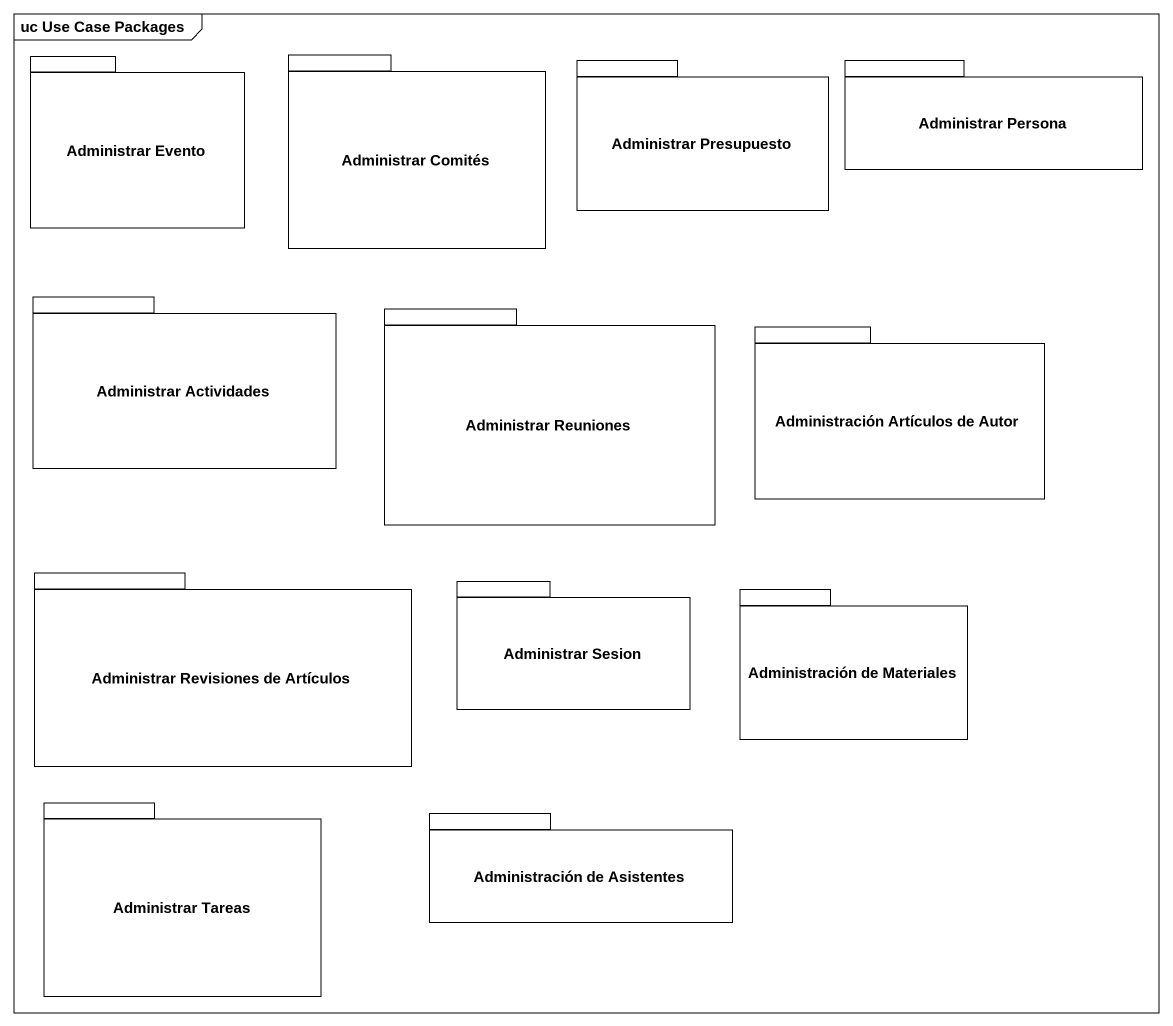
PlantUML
@startuml
mainframe uc Use Case Packages
package "Administrar Evento" as Administrar_Evento {
}
package "Administrar Comités" as Administrar_Comités {
}
package "Administrar Presupuesto" as Administrar_Presupuesto {
}
package "Administrar Persona" as Administrar_Persona {
}
package "Administrar Actividades" as Administrar_Actividades {
}
package "Administrar Reuniones" as Administrar_Reuniones {
}
package "Administración Artículos de Autor" as Administración_Artículos_de {
}
package "Administrar Revisiones de Artículos" as Administrar_Revisiones_de {
}
package "Administrar Sesion" as Administrar_Sesion {
}
package "Administración de Materiales" as Administración_de_Materiales {
}
package "Administrar Tareas" as Administrar_Tareas {
}
package "Administración de Asistentes" as Administración_de_Asistentes {
}
@enduml
